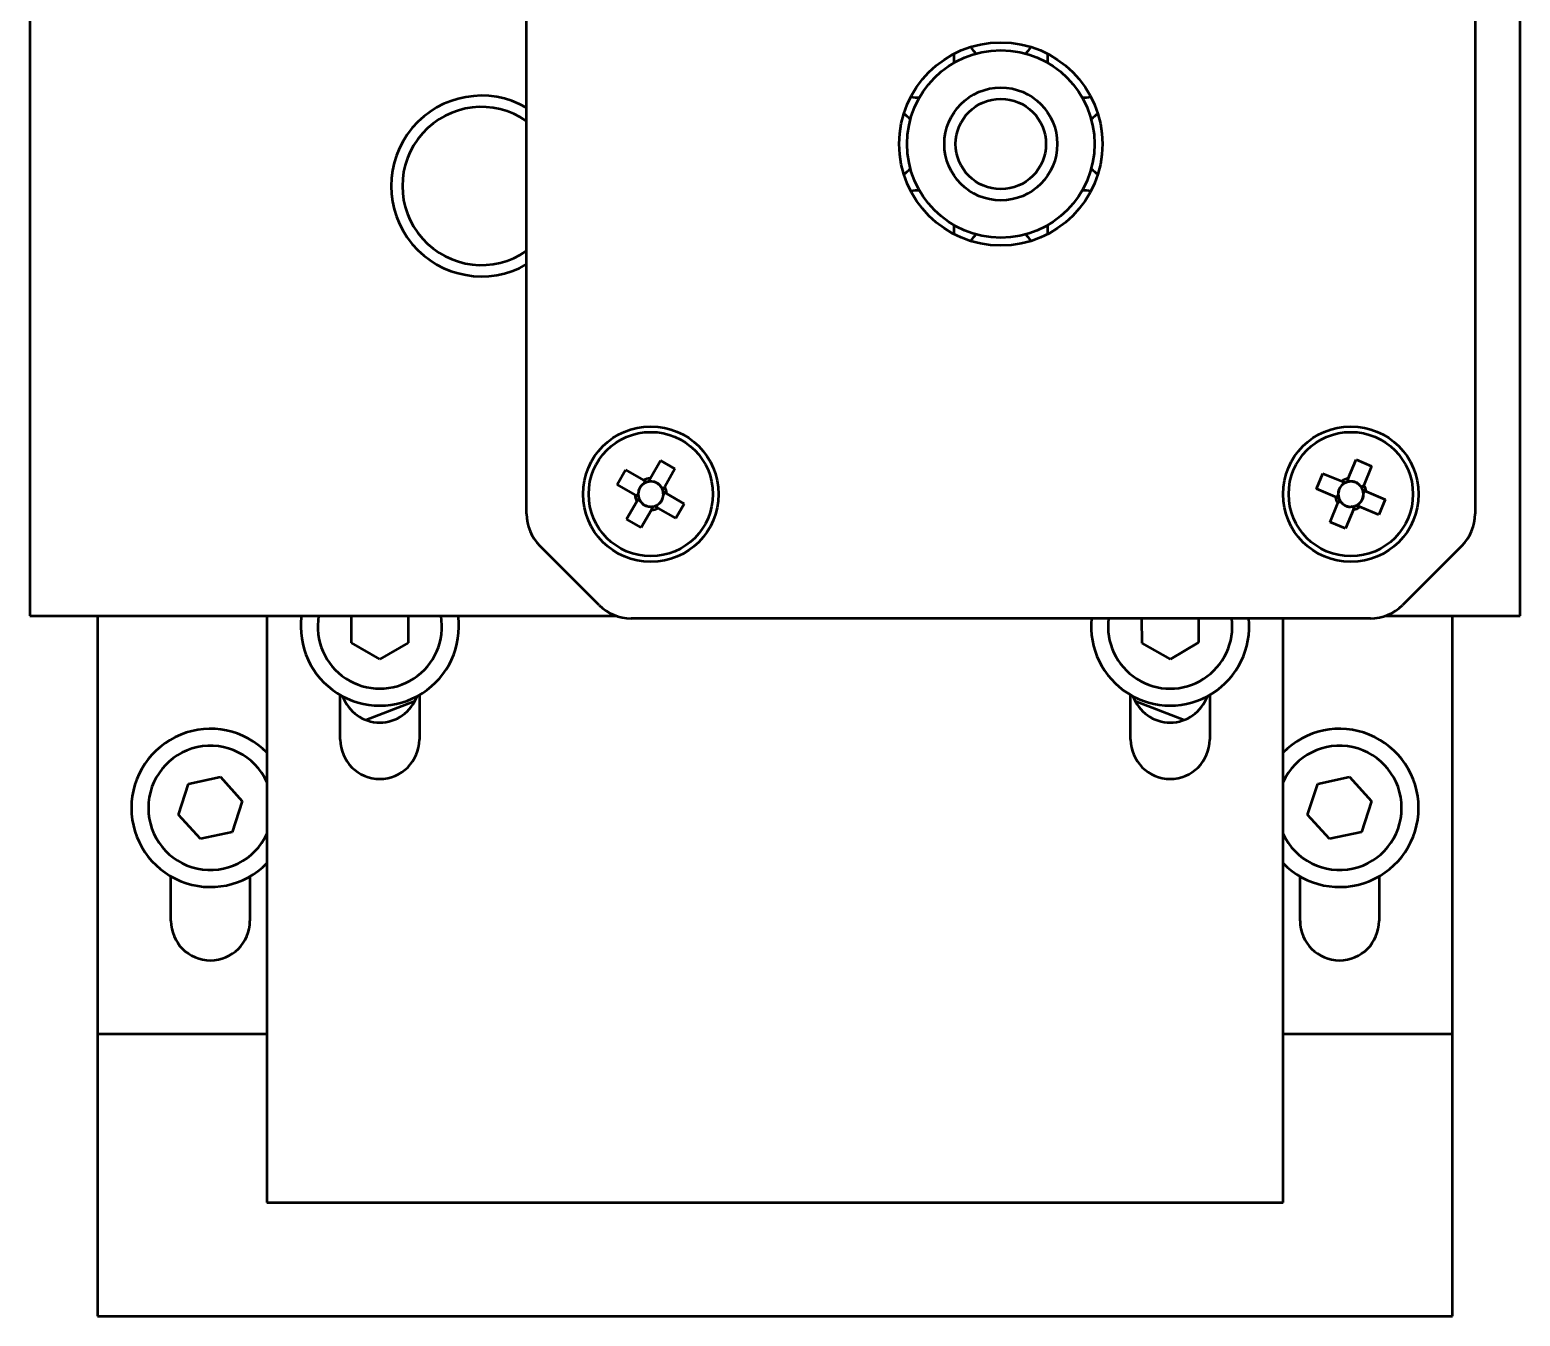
# Model space of a CAD drawing. Header units: millimetres. Extents: x 0 to 2625, y 0 to 1856.
# Drawn here: x 522.1 to 588.1, y 605.3 to 662.2 of the extents above; entities that cross this region are included whole.
import ezdxf

# ---------------------------------------------------------------- set-up
doc = ezdxf.new("R2010")
doc.units = ezdxf.units.MM
doc.header["$LTSCALE"] = 6.25
doc.layers.add('Visible (ISO)', color=7, linetype='Continuous', lineweight=50)

msp = doc.modelspace()

# ---------------------------------------------------------------- linework, layer by layer
at = {"layer": 'Visible (ISO)'}
for p, q in [((522.137, 690.788), (522.137, 636.288)), ((588.137, 636.288), (588.137, 690.788)), ((544.137, 640.807), (544.137, 673.551)), ((586.137, 673.551), (586.137, 640.807)), ((549.611, 642.375), (550.066, 643.163)), ((550.066, 643.163), (550.707, 642.793)), ((580.523, 642.366), (580.874, 643.206)), ((580.874, 643.206), (581.557, 642.92)), ((581.557, 642.92), (581.206, 642.081)), ((548.153, 642.108), (548.523, 642.749)), ((548.523, 642.749), (549.311, 642.294)), ((549.329, 642.142), (549.391, 642.248)), ((549.565, 642.295), (549.671, 642.234)), ((550.707, 642.793), (550.252, 642.005)), ((579.11, 641.916), (579.396, 642.599)), ((579.396, 642.599), (580.235, 642.248)), ((580.273, 642.099), (580.32, 642.212)), ((580.487, 642.281), (580.6, 642.234)), ((548.941, 641.654), (548.153, 642.108)), ((549.021, 641.607), (549.082, 641.713)), ((550.1, 641.986), (550.206, 641.925)), ((550.253, 641.751), (550.192, 641.644)), ((550.333, 641.704), (551.121, 641.25)), ((579.95, 641.565), (579.11, 641.916)), ((580.035, 641.53), (580.082, 641.643)), ((581.057, 642.043), (581.17, 641.996)), ((581.239, 641.828), (581.192, 641.715)), ((581.324, 641.793), (582.164, 641.442)), ((548.566, 640.565), (549.021, 641.353)), ((549.174, 641.372), (549.068, 641.433)), ((549.662, 640.983), (549.207, 640.195)), ((549.708, 641.063), (549.602, 641.124)), ((549.944, 641.216), (549.883, 641.11)), ((550.751, 640.609), (549.963, 641.064)), ((551.121, 641.25), (550.751, 640.609)), ((579.717, 640.438), (580.068, 641.277)), ((580.216, 641.315), (580.103, 641.362)), ((580.751, 640.992), (580.4, 640.152)), ((580.786, 641.077), (580.673, 641.124)), ((581.001, 641.259), (580.954, 641.146)), ((581.878, 640.759), (581.039, 641.11)), ((582.164, 641.442), (581.878, 640.759)), ((549.207, 640.195), (548.566, 640.565)), ((580.4, 640.152), (579.717, 640.438)), ((547.351, 636.765), (544.723, 639.393)), ((585.551, 639.393), (582.923, 636.765)), ((522.137, 636.288), (548.115, 636.288)), ((525.137, 636.288), (525.137, 617.788)), ((532.637, 636.288), (532.637, 610.319)), ((536.385, 635.1), (536.388, 636.288)), ((538.888, 636.288), (538.885, 635.094)), ((582.159, 636.288), (588.137, 636.288)), ((585.137, 617.788), (585.137, 636.288)), ((581.508, 636.179), (548.765, 636.179)), ((571.392, 635.088), (571.384, 636.179)), ((573.884, 636.179), (573.892, 635.106)), ((577.637, 610.319), (577.637, 636.179)), ((537.633, 634.375), (536.385, 635.1)), ((538.885, 635.094), (537.633, 634.375)), ((572.648, 634.375), (571.392, 635.088)), ((573.892, 635.106), (572.648, 634.375)), ((535.887, 630.819), (535.887, 632.787)), ((537.012, 631.684), (539.199, 632.529)), ((539.387, 632.787), (539.387, 630.819)), ((570.887, 630.819), (570.887, 632.787)), ((571.075, 632.529), (573.262, 631.684)), ((574.387, 632.787), (574.387, 630.819)), ((529.17, 628.859), (530.581, 629.161)), ((530.581, 629.161), (531.548, 628.089)), ((579.17, 628.859), (580.581, 629.161)), ((580.581, 629.161), (581.548, 628.089)), ((528.725, 627.486), (529.17, 628.859)), ((578.725, 627.486), (579.17, 628.859)), ((531.548, 628.089), (531.104, 626.716)), ((581.548, 628.089), (581.104, 626.716)), ((529.692, 626.414), (528.725, 627.486)), ((579.692, 626.414), (578.725, 627.486)), ((531.104, 626.716), (529.692, 626.414)), ((581.104, 626.716), (579.692, 626.414)), ((528.387, 622.788), (528.387, 624.757)), ((531.887, 624.757), (531.887, 622.788)), ((578.387, 622.788), (578.387, 624.757)), ((581.887, 624.757), (581.887, 622.788)), ((525.137, 617.788), (532.637, 617.788)), ((525.137, 617.788), (525.137, 605.288)), ((577.637, 617.788), (585.137, 617.788)), ((585.137, 605.288), (585.137, 617.788)), ((532.637, 610.319), (577.637, 610.319)), ((525.137, 605.288), (585.137, 605.288))]:
    msp.add_line(p, q, dxfattribs=at)
for centre, radius in [((565.137, 657.179), 4.5), ((565.137, 657.179), 4.15), ((565.137, 657.179), 2.5), ((565.137, 657.179), 2), ((549.637, 641.679), 3), ((549.637, 641.679), 2.75), ((580.637, 641.679), 3), ((580.637, 641.679), 2.75)]:
    msp.add_circle(centre, radius, dxfattribs=at)
for centre, radius, start, end in [((565.137, 662.429), 1.65, 215.39576, 228.9353), ((565.137, 662.429), 1.65, 311.0647, 324.60424), ((561.425, 660.891), 1.65, 356.0647, 9.60424), ((568.849, 660.891), 1.65, 170.39576, 183.9353), ((542.137, 655.319), 4, 60, 300), ((542.137, 655.319), 3.5, 55.1501, 304.8499), ((561.425, 660.891), 1.65, 260.39576, 273.9353), ((568.849, 660.891), 1.65, 266.0647, 279.60424), ((559.887, 657.179), 1.65, 41.0647, 54.60424), ((570.387, 657.179), 1.65, 125.39576, 138.9353), ((559.887, 657.179), 1.65, 305.39576, 318.9353), ((570.387, 657.179), 1.65, 221.0647, 234.60424), ((561.425, 653.467), 1.65, 86.0647, 99.60425), ((568.849, 653.467), 1.65, 80.39575, 93.9353), ((561.425, 653.467), 1.65, 350.39575, 3.9353), ((568.849, 653.467), 1.65, 176.0647, 189.60425), ((565.137, 651.929), 1.65, 131.0647, 144.60425), ((565.137, 651.929), 1.65, 35.39575, 48.9353), ((549.637, 641.679), 0.697, 92.08946, 117.91805), ((549.637, 641.679), 0.556, 108.28555, 123.56563), ((549.637, 641.679), 0.556, 101.72196, 108.28555), ((549.637, 641.679), 0.556, 86.44188, 101.72196), ((549.637, 641.679), 0.556, 33.56563, 86.44188), ((580.637, 641.679), 0.697, 99.40492, 125.2335), ((580.637, 641.679), 0.556, 115.601, 130.88108), ((580.637, 641.679), 0.556, 109.03742, 115.601), ((580.637, 641.679), 0.556, 93.75733, 109.03742), ((580.637, 641.679), 0.556, 40.88108, 93.75733), ((549.637, 641.679), 0.697, 182.08946, 207.91805), ((549.637, 641.679), 0.556, 176.44188, 191.72196), ((549.637, 641.679), 0.556, 123.56563, 176.44188), ((549.637, 641.679), 0.556, 191.72196, 198.28555), ((549.637, 641.679), 0.556, 303.56563, 356.44188), ((549.637, 641.679), 0.556, 18.28555, 33.56563), ((549.637, 641.679), 0.556, 11.72196, 18.28555), ((549.637, 641.679), 0.556, 356.44188, 11.72196), ((549.637, 641.679), 0.697, 2.08946, 27.91805), ((580.637, 641.679), 0.697, 189.40492, 215.2335), ((580.637, 641.679), 0.556, 130.88108, 183.75733), ((580.637, 641.679), 0.556, 183.75733, 199.03742), ((580.637, 641.679), 0.556, 310.88108, 3.75733), ((580.637, 641.679), 0.556, 25.601, 40.88108), ((580.637, 641.679), 0.556, 19.03742, 25.601), ((580.637, 641.679), 0.556, 3.75733, 19.03742), ((580.637, 641.679), 0.697, 9.40492, 35.2335), ((549.637, 641.679), 0.556, 198.28555, 213.56563), ((549.637, 641.679), 0.556, 213.56563, 266.44188), ((549.637, 641.679), 0.556, 266.44188, 281.72196), ((549.637, 641.679), 0.697, 272.08946, 297.91805), ((549.637, 641.679), 0.556, 281.72196, 288.28555), ((549.637, 641.679), 0.556, 288.28555, 303.56563), ((580.637, 641.679), 0.556, 199.03742, 205.601), ((580.637, 641.679), 0.556, 205.601, 220.88108), ((580.637, 641.679), 0.556, 220.88108, 273.75733), ((580.637, 641.679), 0.556, 273.75733, 289.03742), ((580.637, 641.679), 0.697, 279.40492, 305.2335), ((580.637, 641.679), 0.556, 289.03742, 295.601), ((580.637, 641.679), 0.556, 295.601, 310.88108), ((546.137, 640.807), 2, 180, 225), ((584.137, 640.807), 2, 315, 0), ((537.637, 635.819), 3.5, 172.29763, 7.70237), ((537.637, 635.819), 2.75, 170.17845, 9.82155), ((548.765, 638.179), 2, 225, 270), ((581.508, 638.179), 2, 270, 315), ((572.637, 635.819), 3.5, 174.08857, 5.91143), ((572.637, 635.819), 2.75, 172.46803, 7.53197), ((537.637, 633.319), 1.75, 199.61598, 340.38402), ((572.637, 633.319), 1.75, 199.61598, 340.38402), ((530.137, 627.788), 3.5, 44.41531, 315.58469), ((580.137, 627.788), 3.5, 224.41531, 135.58469), ((530.137, 627.788), 2.75, 24.61998, 335.38002), ((537.637, 630.819), 1.75, 180, 0), ((572.637, 630.819), 1.75, 180, 0), ((580.137, 627.788), 2.75, 204.61998, 155.38002), ((530.137, 622.788), 1.75, 180, 0), ((580.137, 622.788), 1.75, 180, 0)]:
    msp.add_arc(centre, radius, start, end, dxfattribs=at)
for centre, major_axis in [((549.672, 641.739), (0.248, 0.43)), ((580.664, 641.743), (0.191, 0.458)), ((549.577, 641.714), (-0.43, 0.248)), ((549.697, 641.644), (0.43, -0.248)), ((580.573, 641.706), (-0.458, 0.191)), ((580.701, 641.652), (0.458, -0.191)), ((549.602, 641.619), (-0.248, -0.43)), ((580.61, 641.615), (-0.191, -0.458))]:
    msp.add_ellipse(centre, major_axis=major_axis, ratio=0.990116, start_param=5.754797, end_param=6.811574, dxfattribs=at)
for points, weights in [([(549.462, 642.207), (549.395, 642.246), (549.311, 642.294)], [1.01895265764, 1.02613455495, 1.01316227808]), ([(549.611, 642.375), (549.563, 642.291), (549.524, 642.223)], [1.01316227807, 1.02613455495, 1.01895265763]), ([(580.397, 642.18), (580.325, 642.21), (580.235, 642.248)], [1.01895266106, 1.02613455887, 1.01316227979]), ([(580.523, 642.366), (580.485, 642.276), (580.455, 642.205)], [1.01316227981, 1.02613455889, 1.01895266108]), ([(548.941, 641.654), (549.025, 641.605), (549.092, 641.566)], [1.01316227808, 1.02613455496, 1.01895265765]), ([(550.165, 641.853), (550.204, 641.921), (550.252, 642.005)], [1.01895265763, 1.02613455495, 1.01316227807]), ([(550.333, 641.704), (550.249, 641.753), (550.181, 641.792)], [1.01316227808, 1.02613455496, 1.01895265766]), ([(579.95, 641.565), (580.04, 641.528), (580.111, 641.498)], [1.01316227981, 1.02613455889, 1.01895266108]), ([(581.138, 641.919), (581.168, 641.991), (581.206, 642.081)], [1.01895266106, 1.02613455886, 1.01316227978]), ([(581.324, 641.793), (581.234, 641.83), (581.162, 641.86)], [1.01316227981, 1.02613455889, 1.01895266108]), ([(549.109, 641.505), (549.07, 641.437), (549.021, 641.353)], [1.01895265763, 1.02613455495, 1.01316227807]), ([(549.662, 640.983), (549.711, 641.067), (549.75, 641.135)], [1.01316227807, 1.02613455495, 1.01895265763]), ([(549.811, 641.151), (549.879, 641.112), (549.963, 641.064)], [1.01895265764, 1.02613455495, 1.01316227808]), ([(580.135, 641.439), (580.105, 641.367), (580.068, 641.277)], [1.01895266106, 1.02613455886, 1.01316227978]), ([(580.751, 640.992), (580.788, 641.082), (580.818, 641.153)], [1.01316227981, 1.02613455889, 1.01895266108]), ([(580.877, 641.178), (580.949, 641.148), (581.039, 641.11)], [1.01895266106, 1.02613455887, 1.01316227979])]:
    msp.add_rational_spline(points, weights, degree=2, dxfattribs=at)

doc.saveas('drawing.dxf')
